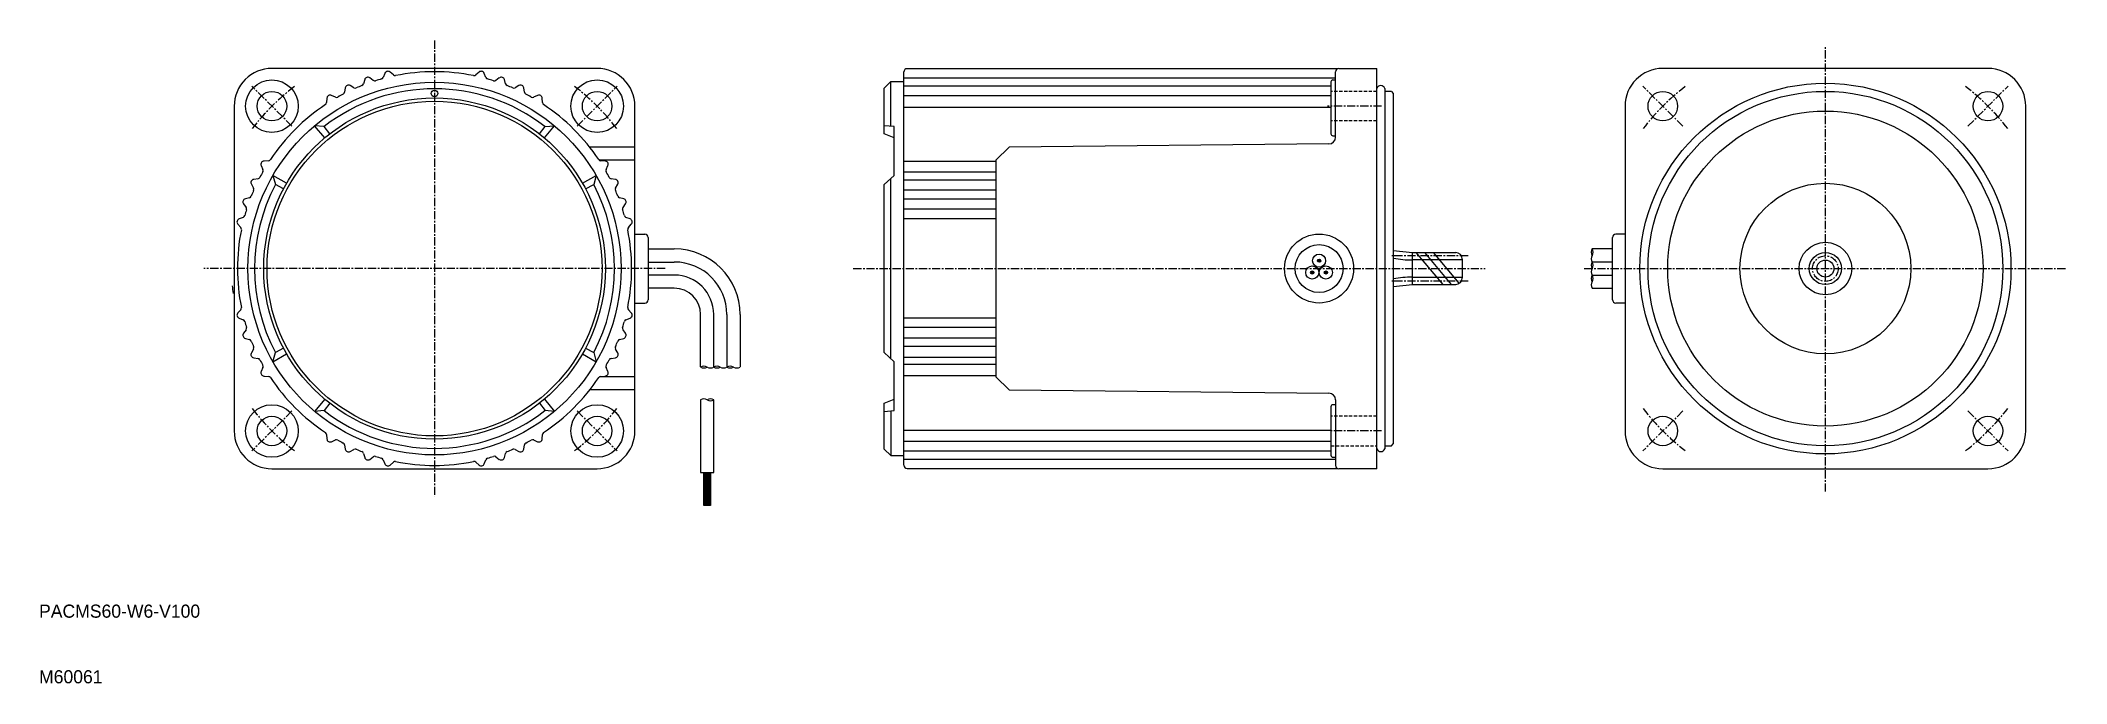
# Model space of a CAD drawing. Extents: x -49 to 260, y 80 to 179.
import ezdxf

# ---------------------------------------------------------------- set-up
doc = ezdxf.new("R2010")
doc.units = 0
doc.linetypes.add('CENTER', pattern=[2, 1.25, -0.25, 0.25, -0.25])
doc.linetypes.add('DASHED', pattern=[0.75, 0.5, -0.25])
doc.layers.get('0').update_dxf_attribs({"linetype": 'CONTINUOUS'})
doc.layers.add('CENTER', color=1, linetype='CENTER')

msp = doc.modelspace()

# ---------------------------------------------------------------- linework, layer by layer
at = {"color": 7, "linetype": 'CONTINUOUS'}
for p, q in [((35.94, 174.24), (-13.56, 174.24)), ((1.87, 172.42), (1.33, 172.81)), ((3.63, 173.49), (3.39, 172.88)), ((4.92, 173.24), (4.43, 173.68)), ((17.96, 173.68), (17.47, 173.24)), ((19, 172.88), (18.76, 173.49)), ((21.05, 172.81), (20.52, 172.42)), ((82.64, 113.78), (82.64, 173.7)), ((82.64, 172.8), (148.34, 172.8)), ((148.65, 174.2), (83.14, 174.2)), ((148.34, 163.74), (148.34, 173.74)), ((148.84, 174.24), (154.64, 174.24)), ((154.64, 113.24), (154.64, 174.24)), ((247.66, 174.24), (198.16, 174.24)), ((-5.2, 169.7), (-5.23, 169.04)), ((-3.89, 169.86), (-4.49, 170.13)), ((-2.39, 171.27), (-2.5, 170.62)), ((-1.08, 171.29), (-1.65, 171.62)), ((0.56, 172.54), (0.39, 171.9)), ((22, 171.9), (21.83, 172.54)), ((24.04, 171.62), (23.47, 171.29)), ((24.88, 170.62), (24.78, 171.27)), ((26.88, 170.13), (26.28, 169.86)), ((27.62, 169.04), (27.58, 169.7)), ((79.64, 171.24), (80.64, 172.24)), ((79.64, 164.27), (79.64, 171.24)), ((80.64, 172.24), (82.64, 172.24)), ((80.64, 165.41), (80.64, 172.24)), ((82.64, 171.59), (147.64, 171.59)), ((147.64, 170.07), (82.64, 170.07)), ((147.64, 172.19), (147.64, 164.29)), ((147.94, 172.49), (148.34, 172.49)), ((155.84, 171.2), (155.84, 116.28)), ((156.84, 170.74), (155.84, 170.74)), ((156.84, 170.74), (157.14, 170.44)), ((157.14, 170.44), (157.14, 117.04)), ((-19.31, 168.49), (-19.31, 118.99)), ((41.69, 118.99), (41.69, 168.49)), ((82.64, 168.34), (147.64, 168.34)), ((192.41, 168.49), (192.41, 118.99)), ((253.41, 118.99), (253.41, 168.49)), ((-5.62, 165.37), (-7.06, 165.49)), ((-5.52, 163.66), (-7.06, 165.49)), ((-4.76, 164.27), (-5.62, 165.37)), ((27.15, 164.27), (28.01, 165.37)), ((27.91, 163.66), (29.45, 165.49)), ((28.01, 165.37), (29.45, 165.49)), ((81.14, 165.37), (79.64, 165.49)), ((81.14, 163.66), (79.64, 164.27)), ((81.14, 157.94), (81.14, 165.37)), ((147.94, 163.99), (148.34, 163.99)), ((41.69, 162.24), (34.81, 162.24)), ((96.64, 160.24), (98.64, 162.24)), ((147.34, 162.74), (98.64, 162.24)), ((-15.68, 157.43), (-16.34, 157.33)), ((-15.2, 159.43), (-14.93, 158.82)), ((-14.11, 160.16), (-14.77, 160.13)), ((-13.4, 157.94), (-13.03, 156.54)), ((-11.32, 156.74), (-13.4, 157.94)), ((33.71, 156.74), (35.79, 157.94)), ((35.79, 157.94), (35.42, 156.54)), ((41.69, 160.24), (36.28, 160.24)), ((37.15, 160.13), (36.49, 160.16)), ((37.31, 158.82), (37.58, 159.43)), ((38.72, 157.33), (38.07, 157.43)), ((81.14, 157.94), (79.64, 156.54)), ((80.64, 130.01), (80.64, 157.47)), ((96.64, 160.07), (82.64, 160.07)), ((82.64, 158.48), (96.64, 158.48)), ((82.64, 157.28), (96.64, 157.28)), ((96.64, 160.24), (96.64, 127.24)), ((-16.97, 154.54), (-17.61, 154.37)), ((-16.69, 156.58), (-16.36, 156.01)), ((-11.8, 155.88), (-13.03, 156.54)), ((34.18, 155.88), (35.42, 156.54)), ((38.75, 156.01), (39.08, 156.58)), ((39.99, 154.37), (39.35, 154.54)), ((79.64, 130.94), (79.64, 156.54)), ((82.64, 155.72), (96.64, 155.72)), ((82.64, 154.35), (96.64, 154.35)), ((-17.94, 151.54), (-18.56, 151.31)), ((-17.88, 153.6), (-17.49, 153.06)), ((39.88, 153.06), (40.27, 153.6)), ((40.95, 151.31), (40.33, 151.54)), ((82.64, 152.82), (96.64, 152.82)), ((96.64, 151.31), (82.64, 151.31)), ((-18.75, 150.5), (-18.31, 150.01)), ((40.7, 150.01), (41.14, 150.5)), ((41.69, 148.99), (43.19, 148.99)), ((43.69, 148.49), (43.69, 138.99)), ((190.51, 138.99), (190.51, 148.49)), ((192.41, 148.99), (191.01, 148.99)), ((43.69, 146.74), (47.69, 146.74)), ((157.14, 146.48), (160.04, 146.17)), ((160.04, 141.31), (160.04, 146.17)), ((160.04, 146.17), (166.64, 146.17)), ((167.64, 145.17), (167.64, 142.31)), ((190.51, 146.74), (187.41, 146.74)), ((43.69, 144.74), (47.69, 144.74)), ((47.69, 142.74), (43.69, 142.74)), ((190.51, 144.74), (187.41, 144.74)), ((187.41, 142.74), (190.51, 142.74)), ((47.69, 140.74), (43.69, 140.74)), ((157.14, 141), (160.04, 141.31)), ((160.04, 141.31), (166.64, 141.31)), ((187.41, 140.74), (190.51, 140.74)), ((-18.31, 137.46), (-18.75, 136.97)), ((-18.56, 136.17), (-17.94, 135.94)), ((40.33, 135.94), (40.95, 136.17)), ((41.14, 136.97), (40.7, 137.46)), ((41.69, 138.49), (43.19, 138.49)), ((51.69, 128.74), (51.69, 136.74)), ((53.69, 128.74), (53.69, 136.74)), ((55.69, 136.74), (55.69, 128.74)), ((57.69, 136.74), (57.69, 128.74)), ((96.64, 136.17), (82.64, 136.17)), ((192.41, 138.49), (191.01, 138.49)), ((-17.49, 134.41), (-17.88, 133.88)), ((-17.61, 133.1), (-16.97, 132.93)), ((39.35, 132.93), (39.99, 133.1)), ((40.27, 133.88), (39.88, 134.41)), ((96.64, 134.74), (82.64, 134.74)), ((96.64, 133.12), (82.64, 133.12)), ((-16.36, 131.47), (-16.69, 130.9)), ((-16.34, 130.15), (-15.68, 130.05)), ((-13.4, 129.54), (-13.03, 130.94)), ((-13.4, 129.54), (-11.32, 130.74)), ((-11.8, 131.59), (-13.03, 130.94)), ((33.71, 130.74), (35.79, 129.54)), ((34.18, 131.59), (35.42, 130.94)), ((35.42, 130.94), (35.79, 129.54)), ((38.07, 130.05), (38.72, 130.15)), ((39.08, 130.9), (38.75, 131.47)), ((79.64, 130.94), (81.14, 129.54)), ((81.14, 122.1), (81.14, 129.54)), ((96.64, 131.86), (82.64, 131.86)), ((96.64, 130.19), (82.64, 130.19)), ((-14.93, 128.65), (-15.2, 128.05)), ((-14.77, 127.35), (-14.11, 127.31)), ((41.69, 127.24), (36.28, 127.24)), ((36.49, 127.31), (37.15, 127.35)), ((37.58, 128.05), (37.31, 128.65)), ((96.64, 129.1), (82.64, 129.1)), ((96.64, 127.41), (82.64, 127.41)), ((98.64, 125.24), (96.64, 127.24)), ((-5.52, 123.82), (-7.06, 121.98)), ((27.91, 123.82), (29.45, 121.98)), ((41.69, 125.24), (34.81, 125.24)), ((51.69, 123.74), (51.69, 112.64)), ((53.69, 112.64), (53.69, 123.74)), ((79.64, 123.21), (81.14, 123.82)), ((98.64, 125.24), (147.34, 124.74)), ((148.34, 123.74), (148.34, 113.74)), ((-5.62, 122.1), (-7.06, 121.98)), ((-4.76, 123.21), (-5.62, 122.1)), ((27.15, 123.21), (28.01, 122.1)), ((29.45, 121.98), (28.01, 122.1)), ((79.64, 116.24), (79.64, 123.21)), ((79.64, 121.98), (81.14, 122.1)), ((80.64, 122.06), (80.64, 115.24)), ((147.64, 122.69), (147.64, 115.29)), ((148.34, 122.99), (147.94, 122.99)), ((-5.23, 118.44), (-5.2, 117.78)), ((-4.49, 117.35), (-3.89, 117.62)), ((26.28, 117.62), (26.88, 117.35)), ((27.58, 117.78), (27.62, 118.44)), ((147.64, 119.07), (82.64, 119.07)), ((147.64, 117.4), (82.64, 117.4)), ((-2.5, 116.86), (-2.39, 116.21)), ((-1.65, 115.85), (-1.08, 116.18)), ((0.39, 115.58), (0.56, 114.94)), ((1.33, 114.66), (1.87, 115.05)), ((3.39, 114.6), (3.63, 113.99)), ((4.43, 113.79), (4.92, 114.24)), ((17.47, 114.24), (17.96, 113.79)), ((18.76, 113.99), (19, 114.6)), ((20.52, 115.05), (21.05, 114.66)), ((21.83, 114.94), (22, 115.58)), ((23.47, 116.18), (24.04, 115.85)), ((24.78, 116.21), (24.88, 116.86)), ((80.64, 115.24), (79.64, 116.24)), ((80.64, 115.24), (82.64, 115.24)), ((147.64, 115.89), (82.64, 115.89)), ((82.64, 114.68), (148.34, 114.68)), ((147.94, 114.99), (148.34, 114.99)), ((155.84, 116.74), (156.84, 116.74)), ((156.84, 116.74), (157.14, 117.04)), ((-13.56, 113.24), (35.94, 113.24)), ((51.69, 112.64), (53.69, 112.64)), ((52.19, 107.64), (52.19, 112.64)), ((53.19, 112.64), (53.19, 107.64)), ((83.14, 113.28), (148.65, 113.28)), ((154.64, 113.24), (148.84, 113.24)), ((198.16, 113.24), (247.66, 113.24)), ((53.19, 107.64), (52.19, 107.64))]:
    msp.add_line(p, q, dxfattribs=at)
at = {"color": 3, "linetype": 'DASHED'}
for p, q in [((154.64, 170.74), (147.64, 170.74)), ((154.64, 166.24), (147.64, 166.24)), ((154.64, 121.24), (147.64, 121.24)), ((147.64, 116.74), (154.64, 116.74))]:
    msp.add_line(p, q, dxfattribs=at)
at = {"color": 3, "linetype": 'CONTINUOUS'}
for p, q in [((167.64, 145.05), (160.04, 145.05)), ((164.71, 141.31), (160.62, 146.17)), ((166.01, 141.31), (161.93, 146.17)), ((167.14, 141.52), (163.23, 146.17)), ((160.04, 142.43), (167.64, 142.43)), ((52.19, 112.52), (52.31, 112.64)), ((52.19, 112.38), (52.46, 112.64)), ((52.19, 112.24), (52.6, 112.64)), ((52.19, 112.09), (52.74, 112.64)), ((52.19, 111.95), (52.88, 112.64)), ((52.19, 111.81), (53.02, 112.64)), ((52.19, 111.67), (53.16, 112.64)), ((52.19, 111.53), (53.19, 112.53)), ((52.19, 111.39), (53.19, 112.39)), ((52.19, 111.25), (53.19, 112.25)), ((52.19, 111.1), (53.19, 112.1)), ((52.19, 110.96), (53.19, 111.96)), ((52.19, 110.82), (53.19, 111.82)), ((52.19, 110.68), (53.19, 111.68)), ((52.19, 110.54), (53.19, 111.54)), ((52.19, 110.4), (53.19, 111.4)), ((52.19, 110.26), (53.19, 111.26)), ((52.19, 110.11), (53.19, 111.11)), ((52.19, 109.97), (53.19, 110.97)), ((52.19, 109.83), (53.19, 110.83)), ((52.19, 109.69), (53.19, 110.69)), ((52.19, 109.55), (53.19, 110.55)), ((52.19, 109.41), (53.19, 110.41)), ((52.19, 109.27), (53.19, 110.27)), ((52.19, 109.12), (53.19, 110.12)), ((52.19, 108.98), (53.19, 109.98)), ((52.19, 108.84), (53.19, 109.84)), ((52.19, 108.7), (53.19, 109.7)), ((52.19, 108.56), (53.19, 109.56)), ((52.19, 108.42), (53.19, 109.42)), ((52.19, 108.28), (53.19, 109.28)), ((52.19, 108.13), (53.19, 109.13)), ((52.19, 107.99), (53.19, 108.99)), ((52.19, 107.85), (53.19, 108.85)), ((52.19, 107.71), (53.19, 108.71)), ((52.26, 107.64), (53.19, 108.57)), ((52.4, 107.64), (53.19, 108.43)), ((52.55, 107.64), (53.19, 108.29)), ((52.69, 107.64), (53.19, 108.14)), ((52.83, 107.64), (53.19, 108)), ((52.97, 107.64), (53.19, 107.86)), ((53.11, 107.64), (53.19, 107.72))]:
    msp.add_line(p, q, dxfattribs=at)
at = {"color": 7, "linetype": 'CONTINUOUS'}
for centre, radius in [((-13.56, 168.49), 4), ((11.19, 143.74), 28.4), ((-13.56, 168.49), 2.25), ((11.19, 143.74), 26), ((11.19, 170.44), 0.5), ((35.94, 168.49), 4), ((35.94, 168.49), 2.25), ((222.91, 143.74), 28.25), ((222.91, 143.74), 27), ((198.16, 168.49), 2.25), ((247.66, 168.49), 2.25), ((11.19, 143.74), 25.5), ((222.91, 143.74), 24), ((222.91, 143.74), 13), ((145.84, 143.74), 5.25), ((145.84, 143.74), 3.65), ((145.84, 144.94), 1), ((145.84, 144.94), 0.25), ((145.84, 144.94), 0.15), ((145.84, 144.94), 0.1), ((222.91, 143.74), 4), ((222.91, 143.74), 2.45), ((222.91, 143.74), 1.3), ((144.8, 143.14), 1), ((144.8, 143.14), 0.25), ((144.8, 143.14), 0.15), ((144.8, 143.14), 0.1), ((146.87, 143.14), 1), ((146.87, 143.14), 0.25), ((146.87, 143.14), 0.15), ((146.87, 143.14), 0.1), ((-13.56, 118.99), 4), ((-13.56, 118.99), 2.25), ((35.94, 118.99), 4), ((35.94, 118.99), 2.25), ((198.16, 118.99), 2.25), ((247.66, 118.99), 2.25)]:
    msp.add_circle(centre, radius, dxfattribs=at)
for centre, radius, start, end in [((-13.56, 168.49), 5.75, 90, 180.001), ((1.04, 172.41), 0.5, 53.9162, 165.0826), ((3.02, 173.02), 0.4, 285.6029, 339.0803), ((4.09, 173.31), 0.5, 47.9182, 159.0859), ((5.19, 173.54), 0.4, 227.9102, 281.3969), ((11.19, 143.74), 30, 78.6031, 101.3969), ((17.2, 173.54), 0.4, 258.6031, 312.0898), ((18.29, 173.31), 0.5, 20.9141, 132.0818), ((19.37, 173.02), 0.4, 200.9197, 254.3971), ((21.35, 172.41), 0.5, 14.9174, 126.0838), ((35.94, 168.49), 5.75, 0, 90), ((83.14, 173.7), 0.5, 90, 180), ((148.84, 173.74), 0.5, 90, 180), ((198.16, 168.49), 5.75, 90, 180), ((247.66, 168.49), 5.75, 0, 90), ((11.19, 143.74), 27.4, 52.15, 127.8222), ((-4.7, 169.67), 0.5, 65.9212, 177.0878), ((-3.73, 170.22), 0.4, 245.9194, 299.3967), ((11.19, 143.74), 30, 117.6029, 119.3967), ((-2.89, 170.68), 0.4, 297.6029, 351.077), ((-1.9, 171.19), 0.5, 59.9168, 171.0822), ((-0.88, 171.64), 0.4, 239.9203, 293.3969), ((11.19, 143.74), 30, 111.6029, 113.3969), ((0, 172), 0.4, 291.6029, 345.0775), ((2.1, 172.75), 0.4, 233.9165, 287.3968), ((11.19, 143.74), 30, 105.6029, 107.3968), ((11.19, 143.74), 30, 72.6032, 74.3971), ((20.28, 172.75), 0.4, 252.6032, 306.0835), ((22.39, 172), 0.4, 194.9225, 248.3971), ((11.19, 143.74), 30, 66.6031, 68.3971), ((23.26, 171.64), 0.4, 246.6031, 300.0797), ((24.29, 171.19), 0.5, 8.9178, 120.0832), ((25.28, 170.68), 0.4, 188.923, 242.3971), ((11.19, 143.74), 30, 60.6033, 62.3971), ((26.12, 170.22), 0.4, 240.6033, 294.0806), ((27.09, 169.67), 0.5, 2.9122, 114.0788), ((147.94, 172.19), 0.3, 90, 180), ((155.23, 171), 0.633, 17.84, 160.9288), ((11.19, 143.74), 30, 123.6029, 146.3968), ((-5.63, 169.06), 0.4, 303.6029, 357.0826), ((-5.63, 169.06), 0.4, 303.6029, 357.0826), ((28.02, 169.06), 0.4, 182.9174, 236.3971), ((11.19, 143.74), 30, 33.6032, 56.3971), ((147.34, 163.74), 1, 270, 0), ((147.94, 164.29), 0.3, 180, 270), ((-16.26, 156.83), 0.5, 98.9291, 210.0775), ((-15.75, 157.82), 0.4, 278.9243, 332.3968), ((11.19, 143.74), 30, 150.6029, 152.3968), ((-14.74, 159.63), 0.5, 92.9231, 204.0788), ((-15.29, 158.66), 0.4, 330.6029, 24.0841), ((-14.13, 160.56), 0.4, 272.9174, 326.3968), ((36.51, 160.56), 0.4, 213.6032, 267.0826), ((37.13, 159.63), 0.5, 335.9212, 87.0769), ((37.68, 158.66), 0.4, 155.9159, 209.3971), ((11.19, 143.74), 30, 27.6032, 29.3971), ((38.13, 157.82), 0.4, 207.6032, 261.0757), ((38.65, 156.83), 0.5, 329.9225, 81.0709), ((-17.48, 153.89), 0.5, 104.9174, 216.0838), ((-17.07, 154.93), 0.4, 284.9225, 338.3969), ((11.19, 143.74), 30, 156.603, 158.3969), ((-16.71, 155.81), 0.4, 336.603, 30.0797), ((11.19, 143.74), 27.4, 152.1501, 207.8501), ((11.19, 143.74), 27.4, 332.1498, 27.8497), ((39.09, 155.81), 0.4, 149.9203, 203.397), ((11.19, 143.74), 30, 21.6031, 23.397), ((39.46, 154.93), 0.4, 201.6031, 255.0775), ((39.86, 153.89), 0.5, 323.9162, 75.0826), ((-18.38, 150.84), 0.5, 110.9151, 222.0818), ((-18.09, 151.92), 0.4, 290.9166, 344.3969), ((11.19, 143.74), 30, 162.603, 164.3969), ((-17.82, 152.83), 0.4, 342.603, 36.0765), ((40.2, 152.83), 0.4, 143.9235, 197.397), ((11.19, 143.74), 30, 15.6031, 17.397), ((40.47, 151.92), 0.4, 195.6031, 249.0834), ((40.77, 150.84), 0.5, 317.9182, 69.0849), ((11.19, 143.74), 30, 168.6029, 191.3971), ((-18.61, 149.75), 0.4, 348.6029, 42.084), ((40.99, 149.75), 0.4, 137.916, 191.3971), ((11.19, 143.74), 30, 348.6029, 11.3971), ((43.19, 148.49), 0.5, 0, 90), ((191.01, 148.49), 0.5, 90, 180), ((47.69, 136.74), 10, 0, 90), ((166.64, 145.17), 1, 0, 90), ((188.28, 146.24), 1, 150, 210), ((188.28, 145.24), 1, 150, 210), ((186.55, 146.24), 1, 330, 30), ((47.69, 136.74), 8, 0, 90), ((47.69, 136.74), 6, 0, 90), ((166.64, 142.31), 1, 270, 0), ((188.28, 144.24), 1, 150, 210), ((188.28, 143.24), 1, 150, 210), ((188.28, 142.24), 1, 150, 210), ((186.55, 144.24), 1, 330, 30), ((186.55, 142.24), 1, 330, 30), ((11.19, 143.74), 30.9, 184.8539, 187.0735), ((43.19, 138.99), 0.5, 270, 0), ((47.69, 136.74), 4, 0, 90), ((188.28, 141.24), 1, 150, 210), ((191.01, 138.99), 0.5, 180, 270.0115), ((-18.38, 136.64), 0.5, 137.9182, 249.0849), ((-18.61, 137.73), 0.4, 317.916, 11.3971), ((-18.09, 135.56), 0.4, 15.6031, 69.0834), ((40.47, 135.56), 0.4, 110.9166, 164.3969), ((40.99, 137.73), 0.4, 168.6029, 222.084), ((40.77, 136.64), 0.5, 290.9151, 42.0818), ((-17.48, 133.59), 0.5, 143.9162, 255.0826), ((11.19, 143.74), 30, 195.6031, 197.397), ((-17.82, 134.65), 0.4, 323.9235, 17.397), ((-17.07, 132.55), 0.4, 21.6031, 75.0775), ((11.19, 143.74), 30, 201.6031, 203.397), ((11.19, 143.74), 30, 336.603, 338.3969), ((39.46, 132.55), 0.4, 104.9225, 158.3969), ((40.2, 134.65), 0.4, 162.603, 216.0765), ((11.19, 143.74), 30, 342.603, 344.3969), ((39.86, 133.59), 0.5, 284.9174, 36.0838), ((-16.26, 130.64), 0.5, 149.9225, 261.0709), ((-16.26, 130.64), 0.5, 149.9225, 261.0709), ((-16.71, 131.67), 0.4, 329.9203, 23.397), ((-15.75, 129.65), 0.4, 27.6032, 81.0757), ((11.19, 143.74), 30, 207.6032, 209.3971), ((11.19, 143.74), 30, 330.6029, 332.3968), ((38.13, 129.65), 0.4, 98.9243, 152.3968), ((39.09, 131.67), 0.4, 156.603, 210.0797), ((38.65, 130.64), 0.5, 278.9291, 30.0775), ((38.65, 130.64), 0.5, 278.9291, 30.0775), ((-14.74, 127.85), 0.5, 155.9212, 267.0769), ((-15.29, 128.82), 0.4, 335.9159, 29.3971), ((-14.13, 126.91), 0.4, 33.6032, 87.0826), ((11.19, 143.74), 30, 213.6032, 236.3971), ((11.19, 143.74), 30, 303.6029, 326.3968), ((36.51, 126.91), 0.4, 92.9174, 146.3968), ((37.13, 127.85), 0.5, 272.9231, 24.0788), ((37.68, 128.82), 0.4, 150.6029, 204.0841), ((52.19, 127.87), 1, 60, 120), ((52.19, 129.6), 1, 240, 300), ((53.19, 129.6), 1, 240, 300), ((54.19, 127.87), 1, 60, 120), ((54.19, 129.6), 1, 240, 300), ((55.19, 129.6), 1, 240, 300), ((56.19, 127.87), 1, 60, 120), ((56.19, 129.6), 1, 240, 300), ((57.19, 129.6), 1, 240, 300), ((52.19, 122.87), 1, 60, 120), ((53.19, 122.87), 1, 60, 120), ((53.19, 124.6), 1, 240, 300), ((147.34, 123.74), 1, 0, 90), ((11.19, 143.74), 27.4, 232.1502, 307.8498), ((147.94, 122.69), 0.3, 90, 180), ((-13.56, 118.99), 5.75, 180, 270), ((-5.63, 118.42), 0.4, 2.9174, 56.3971), ((-4.7, 117.81), 0.5, 182.9122, 294.0788), ((-3.73, 117.25), 0.4, 60.6033, 114.0806), ((11.19, 143.74), 30, 240.6033, 242.3971), ((11.19, 143.74), 30, 297.6029, 299.3967), ((26.12, 117.25), 0.4, 65.9194, 119.3967), ((27.09, 117.81), 0.5, 245.9212, 357.0878), ((28.02, 118.42), 0.4, 123.6029, 177.0826), ((35.94, 118.99), 5.75, 270, 0.001), ((198.16, 118.99), 5.75, 180, 270), ((247.66, 118.99), 5.75, 270, 0), ((-2.89, 116.8), 0.4, 8.923, 62.3971), ((-1.9, 116.29), 0.5, 188.9178, 300.0832), ((-0.88, 115.84), 0.4, 66.6031, 120.0797), ((11.19, 143.74), 30, 246.6031, 248.3971), ((0, 115.47), 0.4, 14.9225, 68.3971), ((1.04, 115.07), 0.5, 194.9174, 306.0838), ((2.1, 114.73), 0.4, 72.6032, 126.0835), ((11.19, 143.74), 30, 252.6032, 254.3971), ((3.02, 114.46), 0.4, 20.9197, 74.3971), ((5.19, 113.94), 0.4, 78.6031, 132.0898), ((11.19, 143.74), 30, 258.6031, 281.3969), ((17.2, 113.94), 0.4, 47.9102, 101.3969), ((19.37, 114.46), 0.4, 105.6029, 159.0803), ((11.19, 143.74), 30, 285.6029, 287.3968), ((20.28, 114.73), 0.4, 53.9165, 107.3968), ((21.35, 115.07), 0.5, 233.9162, 345.0826), ((22.39, 115.47), 0.4, 111.6029, 165.0775), ((11.19, 143.74), 30, 291.6029, 293.3969), ((23.26, 115.84), 0.4, 59.9203, 113.3969), ((24.29, 116.29), 0.5, 239.9168, 351.0822), ((25.28, 116.8), 0.4, 117.6029, 171.077), ((147.94, 115.29), 0.3, 180, 270), ((155.23, 116.48), 0.633, 199.0712, 342.16), ((4.09, 114.16), 0.5, 200.9141, 312.0818), ((18.29, 114.16), 0.5, 227.9182, 339.0859), ((83.14, 113.78), 0.5, 180, 270), ((148.84, 113.74), 0.5, 180, 270)]:
    msp.add_arc(centre, radius, start, end, dxfattribs=at)
at = {"color": 3, "linetype": 'CONTINUOUS'}
for centre, start, end in [((160.04, 161.05), 259.5574, 270), ((160.04, 126.43), 90, 100.4426)]:
    msp.add_arc(centre, 16, start, end, dxfattribs=at)
at = {"color": 7, "linetype": 'CONTINUOUS'}
msp.add_point((79.64, 143.74), dxfattribs=at)
at = {"layer": 'CENTER', "color": 1, "linetype": 'CENTER'}
for p, q in [((11.19, 178.5), (11.19, 108.98)), ((222.91, 109.75), (222.91, 177.73)), ((-10.51, 165.44), (-16.61, 171.54)), ((32.89, 165.44), (38.99, 171.54)), ((201.21, 165.44), (195.11, 171.54)), ((244.61, 165.44), (250.71, 171.54)), ((155.35, 168.49), (147.12, 168.49)), ((168.53, 145.67), (156.91, 145.67)), ((46.3, 143.74), (-23.91, 143.74)), ((74.92, 143.74), (171.13, 143.74)), ((186.21, 143.74), (259.61, 143.74)), ((168.53, 141.81), (156.91, 141.81)), ((-10.51, 122.04), (-16.61, 115.94)), ((32.89, 122.04), (38.99, 115.94)), ((201.21, 122.04), (195.11, 115.94)), ((244.61, 122.04), (250.71, 115.94)), ((155.35, 118.99), (147.45, 118.99))]:
    msp.add_line(p, q, dxfattribs=at)
msp.add_circle((222.91, 143.74), 1.95, dxfattribs=at)
for centre, start, end in [((11.19, 143.74), 127.5445, 142.4555), ((11.19, 143.74), 37.5445, 52.4555), ((222.91, 143.74), 127.5445, 142.4555), ((222.91, 143.74), 37.5445, 52.4555), ((11.19, 143.74), 217.5445, 232.4555), ((11.19, 143.74), 307.5445, 322.4555), ((222.91, 143.74), 217.5445, 232.4555), ((222.91, 143.74), 307.5445, 322.4555)]:
    msp.add_arc(centre, 35, start, end, dxfattribs=at)

# ---------------------------------------------------------------- texts
at = {"color": 7, "linetype": 'CONTINUOUS'}
for s, p in [('PACMS60-W6-V100', (-49.01, 90.53)), ('M60061', (-49.01, 80.53))]:
    msp.add_text(s, height=2, dxfattribs=at).set_placement(p)

doc.saveas('drawing.dxf')
